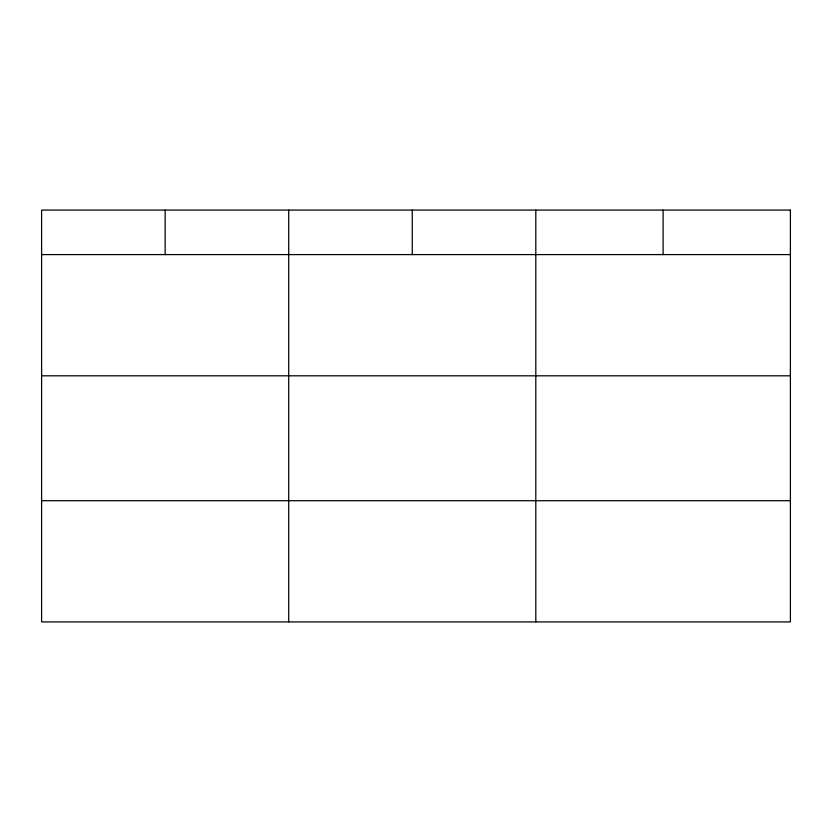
<?xml version="1.0" encoding="UTF-8"?>
<svg xmlns="http://www.w3.org/2000/svg" width="832" height="832" viewBox="0 0 832 832"><rect width="100%" height="100%" fill="white"/><g stroke="black" fill="none" stroke-linecap="round" stroke-linejoin="round"><path stroke-width="1.25" d="M41.6 254.592L790.4 254.592M41.6 375.814L790.4 375.814M41.6 500.698L790.4 500.698M663.104 210.09L663.104 254.592M535.808 210.09L535.808 621.91M412.256 210.09L412.256 254.592M288.704 210.09L288.704 621.91M165.152 210.09L165.152 254.592M790.4 210.09L41.6 210.09L41.6 621.91L790.4 621.91L790.4 210.09"/></g></svg>
